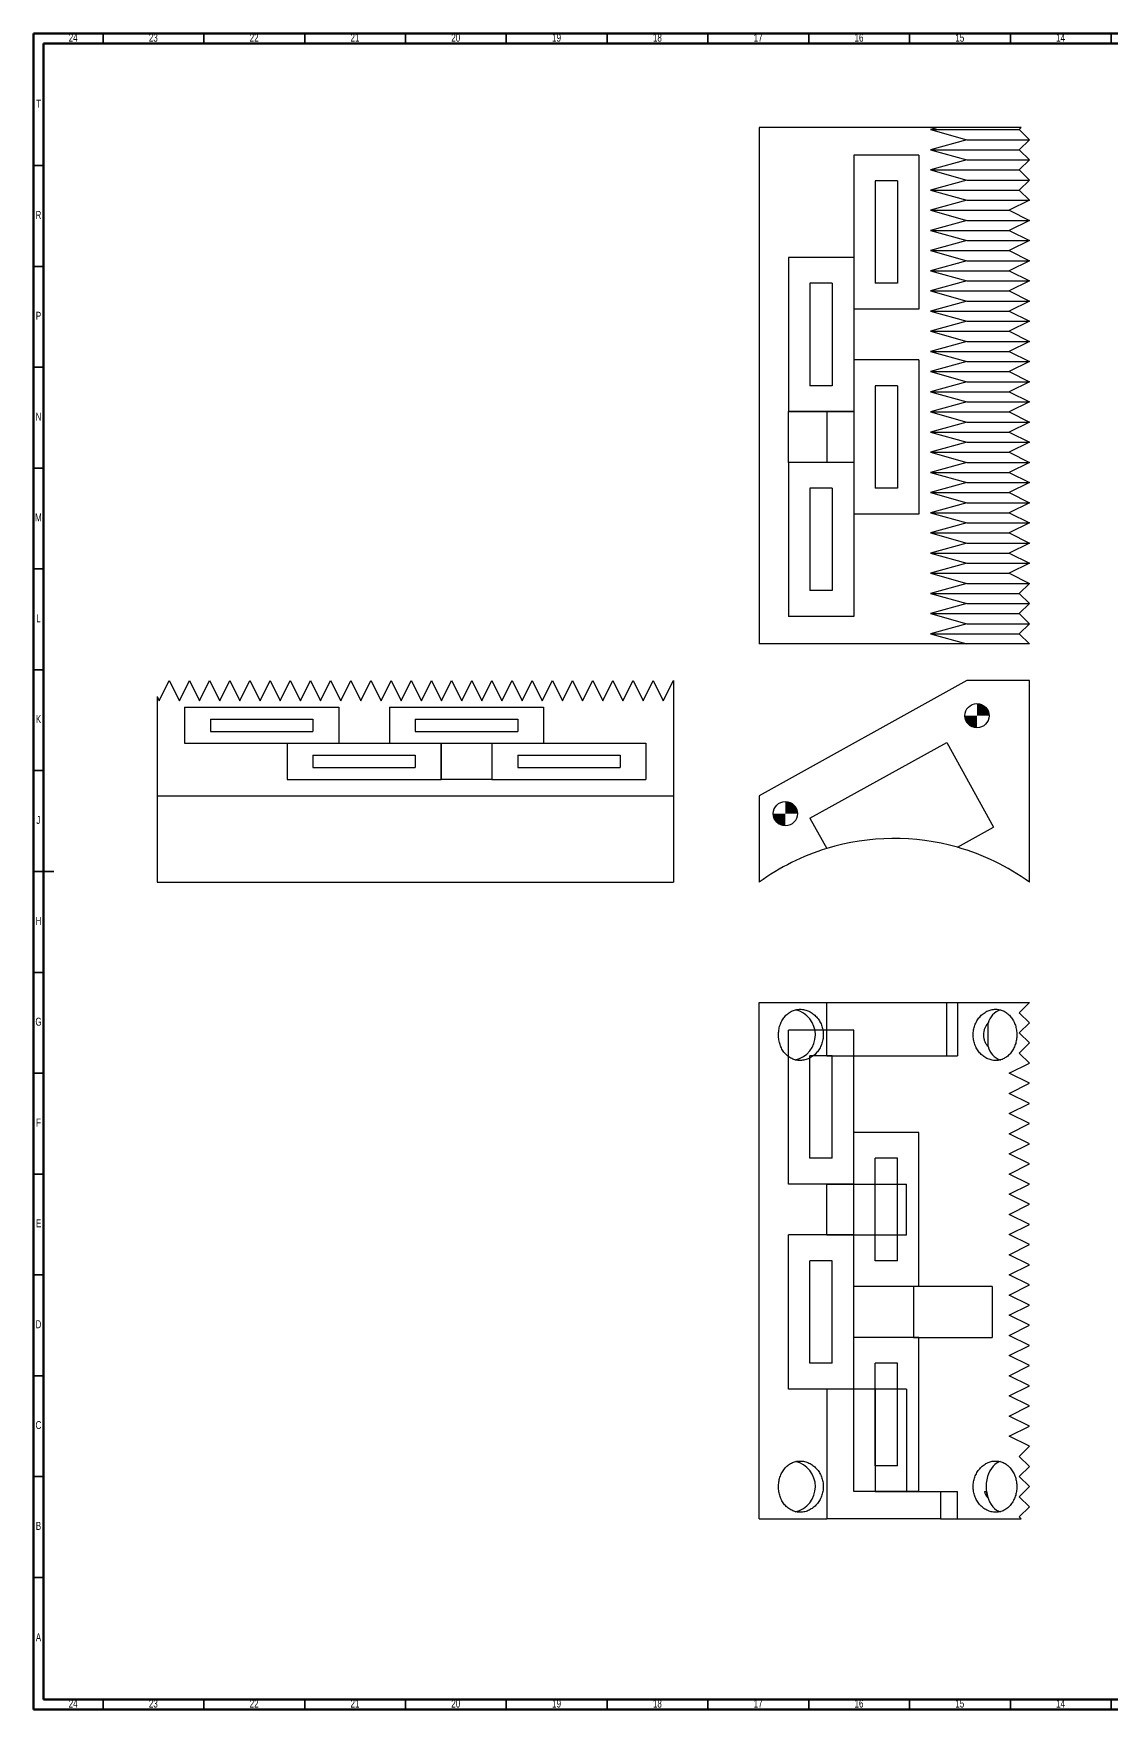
# Model space of a CAD drawing. Header units: millimetres. Extents: x 15 to 1184, y 5 to 836.
# Drawn here: x 15 to 550, y 5 to 836 of the extents above; entities that cross this region are included whole.
import ezdxf

# ---------------------------------------------------------------- set-up
doc = ezdxf.new("R2010")
doc.units = ezdxf.units.MM
doc.styles.add('SLDTEXTSTYLE0', font='TXT', dxfattribs={"width": 0.75})

# ---------------------------------------------------------------- blocks, each defined once
blk = doc.blocks.new('SW_DOWELSYMBOL_0')
at = {"linetype": 'Continuous', "lineweight": 0}
h = blk.add_hatch(color=0, dxfattribs=at)
edge = h.paths.add_edge_path(flags=0)
edge.add_arc((0, 0), 6, 180, 270)
edge.add_line((0, -6), (0, 0))
edge.add_line((0, 0), (-6, 0))
h = blk.add_hatch(color=0, dxfattribs=at)
edge = h.paths.add_edge_path(flags=0)
edge.add_arc((0, 0), 6, 0, 90)
edge.add_line((0, 6), (0, 0))
edge.add_line((0, 0), (6, 0))
at = {"color": 0, "linetype": 'Continuous', "lineweight": 0}
blk.add_circle((0, 0), 6, dxfattribs=at)
blk = doc.blocks.new('SW_DOWELSYMBOL_1')
at = {"linetype": 'Continuous', "lineweight": 0}
h = blk.add_hatch(color=0, dxfattribs=at)
edge = h.paths.add_edge_path(flags=0)
edge.add_arc((0, 0), 6, 180, 270)
edge.add_line((0, -6), (0, 0))
edge.add_line((0, 0), (-6, 0))
h = blk.add_hatch(color=0, dxfattribs=at)
edge = h.paths.add_edge_path(flags=0)
edge.add_arc((0, 0), 6, 0, 90)
edge.add_line((0, 6), (0, 0))
edge.add_line((0, 0), (6, 0))
at = {"color": 0, "linetype": 'Continuous', "lineweight": 0}
blk.add_circle((0, 0), 6, dxfattribs=at)

msp = doc.modelspace()

# ---------------------------------------------------------------- linework, layer by layer
at = {"color": 7, "linetype": 'Continuous', "lineweight": 70}
for p, q in [((15, 5), (15, 836)), ((15, 836), (1184, 836)), ((20, 10), (20, 831)), ((20, 831), (1179, 831)), ((1179, 10), (20, 10)), ((1184, 5), (15, 5))]:
    msp.add_line(p, q, dxfattribs=at)
at = {"color": 7, "linetype": 'Continuous', "lineweight": 35}
for p, q in [((49.5, 831), (49.5, 836)), ((99.5, 831), (99.5, 836)), ((149.5, 831), (149.5, 836)), ((199.5, 831), (199.5, 836)), ((249.5, 831), (249.5, 836)), ((299.5, 831), (299.5, 836)), ((349.5, 831), (349.5, 836)), ((399.5, 831), (399.5, 836)), ((449.5, 831), (449.5, 836)), ((499.5, 831), (499.5, 836)), ((549.5, 831), (549.5, 836)), ((20, 770.5), (15, 770.5)), ((20, 720.5), (15, 720.5)), ((20, 670.5), (15, 670.5)), ((20, 620.5), (15, 620.5)), ((20, 570.5), (15, 570.5)), ((20, 520.5), (15, 520.5)), ((20, 470.5), (15, 470.5)), ((15, 420.5), (25, 420.5)), ((20, 420.5), (15, 420.5)), ((20, 370.5), (15, 370.5)), ((20, 320.5), (15, 320.5)), ((20, 270.5), (15, 270.5)), ((20, 220.5), (15, 220.5)), ((20, 170.5), (15, 170.5)), ((20, 120.5), (15, 120.5)), ((20, 70.5), (15, 70.5)), ((49.5, 10), (49.5, 5)), ((99.5, 10), (99.5, 5)), ((149.5, 10), (149.5, 5)), ((199.5, 10), (199.5, 5)), ((249.5, 10), (249.5, 5)), ((299.5, 10), (299.5, 5)), ((349.5, 10), (349.5, 5)), ((399.5, 10), (399.5, 5)), ((449.5, 10), (449.5, 5)), ((499.5, 10), (499.5, 5)), ((549.5, 10), (549.5, 5))]:
    msp.add_line(p, q, dxfattribs=at)
at = {"color": 7, "linetype": 'Continuous', "lineweight": 25}
for p, q in [((374.91, 789.35), (374.91, 533.35)), ((463.55, 789.35), (374.91, 789.35)), ((463.55, 789.35), (459.94, 788.35)), ((459.94, 788.35), (477.98, 783.35)), ((459.94, 788.35), (503.91, 788.35)), ((477.98, 783.35), (459.94, 778.35)), ((504.91, 789.35), (463.55, 789.35)), ((477.98, 783.35), (508.91, 783.35)), ((504.91, 789.35), (503.91, 788.35)), ((503.91, 788.35), (508.91, 783.35)), ((508.91, 783.35), (503.91, 778.35)), ((459.94, 778.35), (477.98, 773.35)), ((459.94, 778.35), (503.91, 778.35)), ((477.98, 773.35), (459.94, 768.35)), ((477.98, 773.35), (508.91, 773.35)), ((503.91, 778.35), (508.91, 773.35)), ((508.91, 773.35), (503.91, 768.35)), ((459.94, 768.35), (477.98, 763.35)), ((459.94, 768.35), (503.91, 768.35)), ((503.91, 768.35), (508.91, 763.35)), ((477.98, 763.35), (459.94, 758.35)), ((459.94, 758.35), (477.98, 753.35)), ((459.94, 758.35), (503.91, 758.35)), ((477.98, 763.35), (508.91, 763.35)), ((508.91, 763.35), (503.91, 758.35)), ((503.91, 758.35), (508.91, 753.35)), ((477.98, 753.35), (459.94, 748.35)), ((459.94, 748.35), (477.98, 743.35)), ((459.94, 748.35), (498.91, 748.35)), ((477.98, 753.35), (508.91, 753.35)), ((508.91, 753.35), (498.91, 748.35)), ((498.91, 748.35), (508.91, 743.35)), ((477.98, 743.35), (459.94, 738.35)), ((477.98, 743.35), (508.91, 743.35)), ((508.91, 743.35), (498.91, 738.35)), ((459.94, 738.35), (477.98, 733.35)), ((459.94, 738.35), (498.91, 738.35)), ((477.98, 733.35), (459.94, 728.35)), ((477.98, 733.35), (508.91, 733.35)), ((498.91, 738.35), (508.91, 733.35)), ((508.91, 733.35), (498.91, 728.35)), ((459.94, 728.35), (477.98, 723.35)), ((459.94, 728.35), (498.91, 728.35)), ((477.98, 723.35), (459.94, 718.35)), ((477.98, 723.35), (508.91, 723.35)), ((498.91, 728.35), (508.91, 723.35)), ((508.91, 723.35), (498.91, 718.35)), ((459.94, 718.35), (477.98, 713.35)), ((459.94, 718.35), (498.91, 718.35)), ((498.91, 718.35), (508.91, 713.35)), ((477.98, 713.35), (459.94, 708.35)), ((459.94, 708.35), (477.98, 703.35)), ((459.94, 708.35), (498.91, 708.35)), ((477.98, 713.35), (508.91, 713.35)), ((508.91, 713.35), (498.91, 708.35)), ((498.91, 708.35), (508.91, 703.35)), ((477.98, 703.35), (459.94, 698.35)), ((459.94, 698.35), (477.98, 693.35)), ((459.94, 698.35), (498.91, 698.35)), ((477.98, 703.35), (508.91, 703.35)), ((508.91, 703.35), (498.91, 698.35)), ((498.91, 698.35), (508.91, 693.35)), ((477.98, 693.35), (459.94, 688.35)), ((477.98, 693.35), (508.91, 693.35)), ((508.91, 693.35), (498.91, 688.35)), ((459.94, 688.35), (477.98, 683.35)), ((459.94, 688.35), (498.91, 688.35)), ((477.98, 683.35), (459.94, 678.35)), ((477.98, 683.35), (508.91, 683.35)), ((498.91, 688.35), (508.91, 683.35)), ((508.91, 683.35), (498.91, 678.35)), ((459.94, 678.35), (477.98, 673.35)), ((459.94, 678.35), (498.91, 678.35)), ((477.98, 673.35), (459.94, 668.35)), ((477.98, 673.35), (508.91, 673.35)), ((498.91, 678.35), (508.91, 673.35)), ((508.91, 673.35), (498.91, 668.35)), ((459.94, 668.35), (477.98, 663.35)), ((459.94, 668.35), (498.91, 668.35)), ((498.91, 668.35), (508.91, 663.35)), ((477.98, 663.35), (459.94, 658.35)), ((459.94, 658.35), (477.98, 653.35)), ((459.94, 658.35), (498.91, 658.35)), ((477.98, 663.35), (508.91, 663.35)), ((508.91, 663.35), (498.91, 658.35)), ((498.91, 658.35), (508.91, 653.35)), ((389.45, 623.35), (389.45, 648.55)), ((389.45, 648.55), (421.81, 648.55)), ((408.43, 648.55), (408.43, 623.35)), ((421.81, 648.55), (421.81, 623.35)), ((477.98, 653.35), (459.94, 648.35)), ((459.94, 648.35), (477.98, 643.35)), ((459.94, 648.35), (498.91, 648.35)), ((477.98, 653.35), (508.91, 653.35)), ((508.91, 653.35), (498.91, 648.35)), ((498.91, 648.35), (508.91, 643.35)), ((477.98, 643.35), (459.94, 638.35)), ((477.98, 643.35), (508.91, 643.35)), ((508.91, 643.35), (498.91, 638.35)), ((459.94, 638.35), (477.98, 633.35)), ((459.94, 638.35), (498.91, 638.35)), ((477.98, 633.35), (459.94, 628.35)), ((477.98, 633.35), (508.91, 633.35)), ((498.91, 638.35), (508.91, 633.35)), ((508.91, 633.35), (498.91, 628.35)), ((421.81, 623.35), (389.45, 623.35)), ((459.94, 628.35), (477.98, 623.35)), ((459.94, 628.35), (498.91, 628.35)), ((477.98, 623.35), (459.94, 618.35)), ((477.98, 623.35), (508.91, 623.35)), ((498.91, 628.35), (508.91, 623.35)), ((508.91, 623.35), (498.91, 618.35)), ((459.94, 618.35), (477.98, 613.35)), ((459.94, 618.35), (498.91, 618.35)), ((498.91, 618.35), (508.91, 613.35)), ((477.98, 613.35), (459.94, 608.35)), ((459.94, 608.35), (477.98, 603.35)), ((459.94, 608.35), (498.91, 608.35)), ((477.98, 613.35), (508.91, 613.35)), ((508.91, 613.35), (498.91, 608.35)), ((498.91, 608.35), (508.91, 603.35)), ((477.98, 603.35), (459.94, 598.35)), ((459.94, 598.35), (477.98, 593.35)), ((459.94, 598.35), (498.91, 598.35)), ((477.98, 603.35), (508.91, 603.35)), ((508.91, 603.35), (498.91, 598.35)), ((498.91, 598.35), (508.91, 593.35)), ((477.98, 593.35), (459.94, 588.35)), ((477.98, 593.35), (508.91, 593.35)), ((508.91, 593.35), (498.91, 588.35)), ((459.94, 588.35), (477.98, 583.35)), ((459.94, 588.35), (498.91, 588.35)), ((477.98, 583.35), (459.94, 578.35)), ((477.98, 583.35), (508.91, 583.35)), ((498.91, 588.35), (508.91, 583.35)), ((508.91, 583.35), (498.91, 578.35)), ((459.94, 578.35), (477.98, 573.35)), ((459.94, 578.35), (498.91, 578.35)), ((498.91, 578.35), (508.91, 573.35)), ((477.98, 573.35), (459.94, 568.35)), ((459.94, 568.35), (477.98, 563.35)), ((459.94, 568.35), (498.91, 568.35)), ((477.98, 573.35), (508.91, 573.35)), ((508.91, 573.35), (498.91, 568.35)), ((498.91, 568.35), (508.91, 563.35)), ((477.98, 563.35), (459.94, 558.35)), ((459.94, 558.35), (477.98, 553.35)), ((459.94, 558.35), (503.91, 558.35)), ((477.98, 563.35), (508.91, 563.35)), ((508.91, 563.35), (503.91, 558.35)), ((503.91, 558.35), (508.91, 553.35)), ((477.98, 553.35), (459.94, 548.35)), ((477.98, 553.35), (508.91, 553.35)), ((508.91, 553.35), (503.91, 548.35)), ((459.94, 548.35), (477.98, 543.35)), ((459.94, 548.35), (503.91, 548.35)), ((477.98, 543.35), (459.94, 538.35)), ((477.98, 543.35), (508.91, 543.35)), ((503.91, 548.35), (508.91, 543.35)), ((508.91, 543.35), (503.91, 538.35)), ((477.98, 533.35), (374.91, 533.35)), ((459.94, 538.35), (477.98, 533.35)), ((459.94, 538.35), (503.91, 538.35)), ((508.91, 533.35), (477.98, 533.35)), ((503.91, 538.35), (508.91, 533.35)), ((76.36, 507.19), (76.36, 458.06)), ((76.36, 507.19), (77.36, 505.19)), ((77.36, 505.19), (82.36, 515.19)), ((82.36, 515.19), (87.36, 505.19)), ((87.36, 505.19), (92.36, 515.19)), ((92.36, 515.19), (97.36, 505.19)), ((97.36, 505.19), (102.36, 515.19)), ((102.36, 515.19), (107.36, 505.19)), ((107.36, 505.19), (112.36, 515.19)), ((112.36, 515.19), (117.36, 505.19)), ((117.36, 505.19), (122.36, 515.19)), ((122.36, 515.19), (127.36, 505.19)), ((127.36, 505.19), (132.36, 515.19)), ((132.36, 515.19), (137.36, 505.19)), ((137.36, 505.19), (142.36, 515.19)), ((142.36, 515.19), (147.36, 505.19)), ((147.36, 505.19), (152.36, 515.19)), ((152.36, 515.19), (157.36, 505.19)), ((157.36, 505.19), (162.36, 515.19)), ((162.36, 515.19), (167.36, 505.19)), ((167.36, 505.19), (172.36, 515.19)), ((172.36, 515.19), (177.36, 505.19)), ((177.36, 505.19), (182.36, 515.19)), ((182.36, 515.19), (187.36, 505.19)), ((187.36, 505.19), (192.36, 515.19)), ((192.36, 515.19), (197.36, 505.19)), ((197.36, 505.19), (202.36, 515.19)), ((202.36, 515.19), (207.36, 505.19)), ((207.36, 505.19), (212.36, 515.19)), ((212.36, 515.19), (217.36, 505.19)), ((217.36, 505.19), (222.36, 515.19)), ((222.36, 515.19), (227.36, 505.19)), ((227.36, 505.19), (232.36, 515.19)), ((232.36, 515.19), (237.36, 505.19)), ((237.36, 505.19), (242.36, 515.19)), ((242.36, 515.19), (247.36, 505.19)), ((247.36, 505.19), (252.36, 515.19)), ((252.36, 515.19), (257.36, 505.19)), ((257.36, 505.19), (262.36, 515.19)), ((262.36, 515.19), (267.36, 505.19)), ((267.36, 505.19), (272.36, 515.19)), ((272.36, 515.19), (277.36, 505.19)), ((277.36, 505.19), (282.36, 515.19)), ((282.36, 515.19), (287.36, 505.19)), ((287.36, 505.19), (292.36, 515.19)), ((292.36, 515.19), (297.36, 505.19)), ((297.36, 505.19), (302.36, 515.19)), ((302.36, 515.19), (307.36, 505.19)), ((307.36, 505.19), (312.36, 515.19)), ((312.36, 515.19), (317.36, 505.19)), ((317.36, 505.19), (322.36, 515.19)), ((322.36, 515.19), (327.36, 505.19)), ((327.36, 505.19), (332.36, 515.19)), ((332.36, 515.19), (332.36, 458.06)), ((477.98, 515.19), (374.91, 458.06)), ((508.91, 515.19), (477.98, 515.19)), ((508.91, 415.19), (508.91, 515.19)), ((217.16, 484.06), (242.36, 484.06)), ((217.16, 466.12), (217.16, 484.06)), ((242.36, 484.06), (242.36, 466.12)), ((400.11, 446.88), (467.93, 484.47)), ((467.93, 484.47), (491.2, 442.48)), ((242.36, 466.12), (217.16, 466.12)), ((76.36, 458.06), (332.36, 458.06)), ((76.36, 458.06), (76.36, 415.19)), ((332.36, 458.06), (332.36, 415.19)), ((374.91, 458.06), (374.91, 415.19)), ((400.11, 446.88), (408.43, 431.88)), ((473.22, 432.52), (491.2, 442.48)), ((76.36, 415.19), (332.36, 415.19)), ((374.91, 99.49), (374.91, 355.49)), ((374.91, 355.49), (408.43, 355.49)), ((408.43, 329.09), (408.43, 355.49)), ((408.43, 355.49), (467.93, 355.49)), ((467.93, 329.09), (467.93, 355.49)), ((467.93, 355.49), (473.22, 355.49)), ((473.22, 355.49), (473.22, 329.09)), ((473.22, 355.49), (508.91, 355.49)), ((503.91, 350.49), (508.91, 355.49)), ((508.91, 345.49), (503.91, 350.49)), ((488.45, 333.67), (488.45, 345.31)), ((503.91, 340.49), (508.91, 345.49)), ((508.91, 335.49), (503.91, 340.49)), ((503.91, 330.49), (508.91, 335.49)), ((408.43, 329.09), (473.22, 329.09)), ((498.91, 320.49), (508.91, 325.49)), ((508.91, 325.49), (503.91, 330.49)), ((508.91, 315.49), (498.91, 320.49)), ((498.91, 310.49), (508.91, 315.49)), ((508.91, 305.49), (498.91, 310.49)), ((498.91, 300.49), (508.91, 305.49)), ((508.91, 295.49), (498.91, 300.49)), ((498.91, 290.49), (508.91, 295.49)), ((508.91, 285.49), (498.91, 290.49)), ((498.91, 280.49), (508.91, 285.49)), ((508.91, 275.49), (498.91, 280.49)), ((498.91, 270.49), (508.91, 275.49)), ((508.91, 265.49), (498.91, 270.49)), ((408.43, 265.49), (448.04, 265.49)), ((408.43, 240.29), (408.43, 265.49)), ((421.81, 240.29), (421.81, 265.49)), ((448.04, 240.29), (448.04, 265.49)), ((498.91, 260.49), (508.91, 265.49)), ((508.91, 255.49), (498.91, 260.49)), ((498.91, 250.49), (508.91, 255.49)), ((508.91, 245.49), (498.91, 250.49)), ((498.91, 240.49), (508.91, 245.49)), ((408.43, 240.29), (448.04, 240.29)), ((508.91, 235.49), (498.91, 240.49)), ((498.91, 230.49), (508.91, 235.49)), ((508.91, 225.49), (498.91, 230.49)), ((498.91, 220.49), (508.91, 225.49)), ((508.91, 215.49), (498.91, 220.49)), ((451.5, 214.69), (451.5, 189.49)), ((490.46, 214.69), (451.5, 214.69)), ((490.46, 214.69), (490.46, 189.49)), ((498.91, 210.49), (508.91, 215.49)), ((508.91, 205.49), (498.91, 210.49)), ((498.91, 200.49), (508.91, 205.49)), ((508.91, 195.49), (498.91, 200.49)), ((498.91, 190.49), (508.91, 195.49)), ((451.5, 189.49), (490.46, 189.49)), ((508.91, 185.49), (498.91, 190.49)), ((498.91, 180.49), (508.91, 185.49)), ((508.91, 175.49), (498.91, 180.49)), ((498.91, 170.49), (508.91, 175.49)), ((508.91, 165.49), (498.91, 170.49)), ((448.04, 163.89), (408.43, 163.89)), ((408.43, 163.89), (408.43, 99.49)), ((432.47, 163.89), (432.47, 113.09)), ((448.04, 163.89), (448.04, 113.09)), ((498.91, 160.49), (508.91, 165.49)), ((508.91, 155.49), (498.91, 160.49)), ((498.91, 150.49), (508.91, 155.49)), ((508.91, 145.49), (498.91, 150.49)), ((498.91, 140.49), (508.91, 145.49)), ((508.91, 135.49), (498.91, 140.49)), ((503.91, 130.49), (508.91, 135.49)), ((508.91, 125.49), (503.91, 130.49)), ((503.91, 120.49), (508.91, 125.49)), ((508.91, 115.49), (503.91, 120.49)), ((432.47, 113.09), (448.04, 113.09)), ((448.04, 113.09), (473.22, 113.09)), ((464.84, 113.09), (464.84, 99.49)), ((473.22, 99.49), (473.22, 113.09)), ((503.91, 110.49), (508.91, 115.49)), ((508.91, 105.49), (503.91, 110.49)), ((503.91, 100.49), (508.91, 105.49)), ((504.91, 99.49), (503.91, 100.49)), ((374.91, 99.49), (408.43, 99.49)), ((464.84, 99.49), (408.43, 99.49)), ((464.84, 99.49), (473.22, 99.49)), ((473.22, 99.49), (504.91, 99.49))]:
    msp.add_line(p, q, dxfattribs=at)
at = {"color": 7, "linetype": 'Continuous'}
for p, q in [((454.17, 775.75), (421.81, 775.75)), ((421.81, 775.75), (421.81, 699.35)), ((454.17, 775.75), (454.17, 699.35)), ((443.54, 762.95), (432.44, 762.95)), ((432.44, 762.95), (432.44, 712.15)), ((443.54, 762.95), (443.54, 712.15)), ((421.81, 724.95), (389.45, 724.95)), ((389.45, 724.95), (389.45, 648.55)), ((421.81, 724.95), (421.81, 648.55)), ((411.18, 712.15), (400.07, 712.15)), ((400.07, 712.15), (400.07, 661.35)), ((411.18, 712.15), (411.18, 661.35)), ((443.54, 712.15), (432.44, 712.15)), ((454.17, 699.35), (421.81, 699.35)), ((454.17, 674.15), (421.81, 674.15)), ((421.81, 674.15), (421.81, 597.75)), ((454.17, 674.15), (454.17, 597.75)), ((411.18, 661.35), (400.07, 661.35)), ((443.54, 661.35), (432.44, 661.35)), ((432.44, 661.35), (432.44, 610.55)), ((443.54, 661.35), (443.54, 610.55)), ((421.81, 648.55), (389.45, 648.55)), ((421.81, 623.35), (389.45, 623.35)), ((389.45, 623.35), (389.45, 546.95)), ((421.81, 623.35), (421.81, 546.95)), ((411.18, 610.55), (400.07, 610.55)), ((400.07, 610.55), (400.07, 559.75)), ((411.18, 610.55), (411.18, 559.75)), ((443.54, 610.55), (432.44, 610.55)), ((454.17, 597.75), (421.81, 597.75)), ((411.18, 559.75), (400.07, 559.75)), ((421.81, 546.95), (389.45, 546.95)), ((89.96, 501.99), (89.96, 484.06)), ((89.96, 501.99), (166.36, 501.99)), ((166.36, 501.99), (166.36, 484.06)), ((191.56, 501.99), (191.56, 484.06)), ((191.56, 501.99), (267.96, 501.99)), ((267.96, 501.99), (267.96, 484.06)), ((102.76, 496.1), (102.76, 489.95)), ((102.76, 496.1), (153.56, 496.1)), ((153.56, 496.1), (153.56, 489.95)), ((204.36, 496.1), (204.36, 489.95)), ((204.36, 496.1), (255.16, 496.1)), ((255.16, 496.1), (255.16, 489.95)), ((89.96, 484.06), (166.36, 484.06)), ((102.76, 489.95), (153.56, 489.95)), ((140.76, 484.06), (140.76, 466.12)), ((140.76, 484.06), (217.16, 484.06)), ((191.56, 484.06), (267.96, 484.06)), ((204.36, 489.95), (255.16, 489.95)), ((217.16, 484.06), (217.16, 466.12)), ((242.36, 484.06), (242.36, 466.12)), ((242.36, 484.06), (318.76, 484.06)), ((318.76, 484.06), (318.76, 466.12)), ((153.56, 478.17), (153.56, 472.01)), ((153.56, 478.17), (204.36, 478.17)), ((204.36, 478.17), (204.36, 472.01)), ((255.16, 478.17), (255.16, 472.01)), ((255.16, 478.17), (305.96, 478.17)), ((305.96, 478.17), (305.96, 472.01)), ((140.76, 466.12), (217.16, 466.12)), ((153.56, 472.01), (204.36, 472.01)), ((242.36, 466.12), (318.76, 466.12)), ((255.16, 472.01), (305.96, 472.01)), ((421.81, 341.89), (389.45, 341.89)), ((389.45, 265.49), (389.45, 341.89)), ((421.81, 265.49), (421.81, 341.89)), ((411.18, 329.09), (400.07, 329.09)), ((400.07, 278.29), (400.07, 329.09)), ((411.18, 278.29), (411.18, 329.09)), ((454.17, 291.09), (421.81, 291.09)), ((421.81, 214.69), (421.81, 291.09)), ((454.17, 214.69), (454.17, 291.09)), ((411.18, 278.29), (400.07, 278.29)), ((443.54, 278.29), (432.44, 278.29)), ((432.44, 227.49), (432.44, 278.29)), ((443.54, 227.49), (443.54, 278.29)), ((421.81, 265.49), (389.45, 265.49)), ((421.81, 240.29), (389.45, 240.29)), ((389.45, 163.89), (389.45, 240.29)), ((421.81, 163.89), (421.81, 240.29)), ((411.18, 227.49), (400.07, 227.49)), ((400.07, 176.69), (400.07, 227.49)), ((411.18, 176.69), (411.18, 227.49)), ((443.54, 227.49), (432.44, 227.49)), ((454.17, 214.69), (421.81, 214.69)), ((454.17, 189.49), (421.81, 189.49)), ((421.81, 113.09), (421.81, 189.49)), ((454.17, 113.09), (454.17, 189.49)), ((411.18, 176.69), (400.07, 176.69)), ((443.54, 176.69), (432.44, 176.69)), ((432.44, 125.89), (432.44, 176.69)), ((443.54, 125.89), (443.54, 176.69)), ((421.81, 163.89), (389.45, 163.89)), ((443.54, 125.89), (432.44, 125.89)), ((454.17, 113.09), (421.81, 113.09))]:
    msp.add_line(p, q, dxfattribs=at)
at = {"color": 7, "linetype": 'Continuous', "lineweight": 25, "flags": 128}
msp.add_lwpolyline([(494.51, 127.95), (493.94, 127.76), (492.87, 127.24), (491.86, 126.51), (490.91, 125.6), (490.06, 124.52), (489.31, 123.29), (488.68, 121.92), (488.17, 120.45), (487.8, 118.89), (487.57, 117.27), (487.48, 115.63), (487.54, 113.98), (487.75, 112.36), (488.1, 110.79), (488.58, 109.3), (489.2, 107.91), (489.93, 106.66), (490.77, 105.55), (491.69, 104.61), (492.7, 103.85), (493.76, 103.29), (494.57, 103.01)], dxfattribs=at)
at = {"color": 7, "linetype": 'Continuous', "lineweight": 25}
for centre in [(482.91, 497.75), (387.91, 449.19)]:
    msp.add_circle(centre, 6, dxfattribs=at)
for centre, radius, start, end in [((441.91, 322.59), 114.3, 74.10161, 107.03202), ((441.91, 322.59), 114.3, 54.11384, 74.10161), ((441.91, 322.59), 114.3, 107.03202, 125.88616), ((390.02, 339.49), 12.77, 282.76447, 76.92898), ((498.15, 342.55), 10.09, 111.15112, 164.10084), ((497.78, 336.11), 9.65, 194.63871, 250.56494), ((390.02, 115.49), 12.77, 282.76447, 76.92898)]:
    msp.add_arc(centre, radius, start, end, dxfattribs=at)
for points, knots in [([(395.24, 352.19), (394.86, 352.19), (394.49, 352.17), (393.75, 352.08), (393.38, 352.02), (392.3, 351.76), (391.6, 351.51), (390.27, 350.84), (389.64, 350.43), (388.47, 349.47), (387.93, 348.93), (386.96, 347.72), (386.53, 347.07), (385.79, 345.69), (385.48, 344.95), (384.98, 343.42), (384.79, 342.64), (384.54, 341.04), (384.48, 340.22), (384.49, 338.59), (384.56, 337.79), (384.76, 336.58), (384.84, 336.18), (385.04, 335.4), (385.15, 335.02), (385.53, 333.89), (385.85, 333.16), (386.61, 331.77), (387.05, 331.13), (387.78, 330.24), (388.04, 329.96), (388.58, 329.43), (388.87, 329.18), (389.76, 328.47), (390.39, 328.07), (391.72, 327.43), (392.43, 327.18), (393.88, 326.86), (394.63, 326.78), (396.11, 326.8), (396.85, 326.9), (398.33, 327.26), (399.04, 327.51), (400.42, 328.18), (401.09, 328.6), (402.33, 329.55), (402.9, 330.08), (403.69, 330.98), (403.94, 331.29), (404.41, 331.94), (404.63, 332.27), (405.24, 333.3), (405.59, 334.03), (406.15, 335.56), (406.36, 336.34), (406.58, 337.53), (406.63, 337.93), (406.7, 338.75), (406.71, 339.16), (406.71, 340.38), (406.63, 341.19), (406.33, 342.78), (406.11, 343.58), (405.53, 345.08), (405.18, 345.8), (404.55, 346.83), (404.33, 347.17), (403.85, 347.81), (403.6, 348.11), (402.8, 348.99), (402.23, 349.52), (401.29, 350.23), (400.96, 350.44), (400.3, 350.84), (399.96, 351.02), (399.27, 351.35), (398.92, 351.49), (398.21, 351.74), (397.84, 351.85), (396.73, 352.1), (395.99, 352.19), (395.24, 352.19)], [0, 0, 0, 0, 0.015625, 0.015625, 0.03125, 0.03125, 0.0625, 0.0625, 0.09375, 0.09375, 0.125, 0.125, 0.15625, 0.15625, 0.1875, 0.1875, 0.21875, 0.21875, 0.25, 0.25, 0.28125, 0.28125, 0.296875, 0.296875, 0.3125, 0.3125, 0.34375, 0.34375, 0.375, 0.375, 0.390625, 0.390625, 0.40625, 0.40625, 0.4375, 0.4375, 0.46875, 0.46875, 0.5, 0.5, 0.53125, 0.53125, 0.5625, 0.5625, 0.59375, 0.59375, 0.625, 0.625, 0.640625, 0.640625, 0.65625, 0.65625, 0.6875, 0.6875, 0.71875, 0.71875, 0.734375, 0.734375, 0.75, 0.75, 0.78125, 0.78125, 0.8125, 0.8125, 0.84375, 0.84375, 0.859375, 0.859375, 0.875, 0.875, 0.90625, 0.90625, 0.921875, 0.921875, 0.9375, 0.9375, 0.953125, 0.953125, 0.96875, 0.96875, 1, 1, 1, 1]), ([(492.19, 352.19), (491.46, 352.19), (490.73, 352.1), (489.3, 351.76), (488.58, 351.51), (487.23, 350.84), (486.59, 350.44), (485.67, 349.73), (485.38, 349.47), (484.81, 348.93), (484.55, 348.65), (484.03, 348.06), (483.79, 347.75), (483.33, 347.11), (483.12, 346.77), (482.51, 345.73), (482.18, 345.01), (481.63, 343.5), (481.42, 342.71), (481.14, 341.12), (481.07, 340.32), (481.07, 338.7), (481.14, 337.88), (481.41, 336.29), (481.62, 335.51), (482.03, 334.38), (482.18, 334), (482.52, 333.27), (482.7, 332.92), (483.3, 331.89), (483.75, 331.25), (484.78, 330.05), (485.34, 329.51), (486.25, 328.8), (486.56, 328.58), (487.2, 328.18), (487.54, 327.99), (488.55, 327.49), (489.25, 327.23), (490.68, 326.88), (491.43, 326.79), (492.88, 326.79), (493.6, 326.87), (494.66, 327.12), (495.01, 327.23), (495.69, 327.48), (496.36, 327.77), (496.99, 328.14), (497.61, 328.54), (497.91, 328.76), (498.77, 329.48), (499.29, 330.01), (500.01, 330.9), (500.23, 331.22), (500.66, 331.87), (500.85, 332.2), (501.4, 333.23), (501.71, 333.95), (502.21, 335.48), (502.39, 336.26), (502.58, 337.45), (502.63, 337.85), (502.69, 338.66), (502.71, 339.07), (502.71, 340.29), (502.65, 341.09), (502.4, 342.68), (502.21, 343.47), (501.72, 344.99), (501.42, 345.71), (500.69, 347.09), (500.27, 347.74), (499.32, 348.93), (498.8, 349.47), (497.95, 350.19), (497.65, 350.41), (497.03, 350.82), (496.72, 351), (495.75, 351.5), (495.07, 351.76), (493.65, 352.1), (492.93, 352.19), (492.19, 352.19)], [0, 0, 0, 0, 0.03125, 0.03125, 0.0625, 0.0625, 0.09375, 0.09375, 0.109375, 0.109375, 0.125, 0.125, 0.140625, 0.140625, 0.15625, 0.15625, 0.1875, 0.1875, 0.21875, 0.21875, 0.25, 0.25, 0.28125, 0.28125, 0.3125, 0.3125, 0.328125, 0.328125, 0.34375, 0.34375, 0.375, 0.375, 0.40625, 0.40625, 0.421875, 0.421875, 0.4375, 0.4375, 0.46875, 0.46875, 0.5, 0.5, 0.53125, 0.53125, 0.546875, 0.546875, 0.5625, 0.578125, 0.578125, 0.59375, 0.59375, 0.625, 0.625, 0.640625, 0.640625, 0.65625, 0.65625, 0.6875, 0.6875, 0.71875, 0.71875, 0.734375, 0.734375, 0.75, 0.75, 0.78125, 0.78125, 0.8125, 0.8125, 0.84375, 0.84375, 0.875, 0.875, 0.90625, 0.90625, 0.921875, 0.921875, 0.9375, 0.9375, 0.96875, 0.96875, 1, 1, 1, 1]), ([(488.45, 333.67), (488.13, 334.07), (487.83, 334.49), (487.31, 335.38), (487.07, 335.86), (486.69, 336.85), (486.53, 337.35), (486.38, 338.14), (486.34, 338.4), (486.29, 338.94), (486.27, 339.21), (486.27, 340.02), (486.32, 340.55), (486.53, 341.61), (486.68, 342.13), (487.26, 343.6), (487.81, 344.51), (488.45, 345.31)], [0, 0, 0, 0, 0.125, 0.125, 0.25, 0.25, 0.375, 0.375, 0.4375, 0.4375, 0.5, 0.5, 0.625, 0.625, 0.75, 0.75, 1, 1, 1, 1]), ([(395.24, 128.19), (394.86, 128.19), (394.49, 128.17), (393.75, 128.08), (393.38, 128.02), (392.3, 127.76), (391.6, 127.51), (390.27, 126.84), (389.64, 126.43), (388.47, 125.47), (387.93, 124.93), (386.96, 123.72), (386.53, 123.07), (385.79, 121.69), (385.48, 120.95), (384.98, 119.42), (384.79, 118.64), (384.54, 117.04), (384.48, 116.22), (384.49, 114.59), (384.56, 113.79), (384.76, 112.58), (384.84, 112.18), (385.04, 111.4), (385.15, 111.02), (385.53, 109.89), (385.85, 109.16), (386.61, 107.77), (387.05, 107.13), (387.78, 106.24), (388.04, 105.96), (388.58, 105.43), (388.87, 105.18), (389.76, 104.47), (390.39, 104.07), (391.72, 103.43), (392.43, 103.18), (393.88, 102.86), (394.63, 102.78), (396.11, 102.8), (396.85, 102.9), (398.33, 103.26), (399.04, 103.51), (400.42, 104.18), (401.09, 104.6), (402.33, 105.55), (402.9, 106.08), (403.69, 106.98), (403.94, 107.29), (404.41, 107.94), (404.63, 108.27), (405.24, 109.3), (405.59, 110.03), (406.15, 111.56), (406.36, 112.34), (406.58, 113.53), (406.63, 113.93), (406.7, 114.75), (406.71, 115.16), (406.71, 116.38), (406.63, 117.19), (406.33, 118.78), (406.11, 119.58), (405.53, 121.08), (405.18, 121.8), (404.55, 122.83), (404.33, 123.17), (403.85, 123.81), (403.6, 124.11), (402.8, 124.99), (402.23, 125.52), (401.29, 126.23), (400.96, 126.44), (400.3, 126.84), (399.96, 127.02), (399.27, 127.35), (398.92, 127.49), (398.21, 127.74), (397.84, 127.85), (396.73, 128.1), (395.99, 128.19), (395.24, 128.19)], [0, 0, 0, 0, 0.015625, 0.015625, 0.03125, 0.03125, 0.0625, 0.0625, 0.09375, 0.09375, 0.125, 0.125, 0.15625, 0.15625, 0.1875, 0.1875, 0.21875, 0.21875, 0.25, 0.25, 0.28125, 0.28125, 0.296875, 0.296875, 0.3125, 0.3125, 0.34375, 0.34375, 0.375, 0.375, 0.390625, 0.390625, 0.40625, 0.40625, 0.4375, 0.4375, 0.46875, 0.46875, 0.5, 0.5, 0.53125, 0.53125, 0.5625, 0.5625, 0.59375, 0.59375, 0.625, 0.625, 0.640625, 0.640625, 0.65625, 0.65625, 0.6875, 0.6875, 0.71875, 0.71875, 0.734375, 0.734375, 0.75, 0.75, 0.78125, 0.78125, 0.8125, 0.8125, 0.84375, 0.84375, 0.859375, 0.859375, 0.875, 0.875, 0.90625, 0.90625, 0.921875, 0.921875, 0.9375, 0.9375, 0.953125, 0.953125, 0.96875, 0.96875, 1, 1, 1, 1]), ([(492.19, 128.19), (491.46, 128.19), (490.73, 128.1), (489.3, 127.76), (488.58, 127.51), (487.23, 126.84), (486.59, 126.44), (485.67, 125.73), (485.38, 125.47), (484.81, 124.93), (484.55, 124.65), (484.03, 124.06), (483.79, 123.75), (483.33, 123.11), (483.12, 122.77), (482.51, 121.73), (482.18, 121.01), (481.63, 119.5), (481.42, 118.71), (481.14, 117.12), (481.07, 116.32), (481.07, 114.7), (481.14, 113.88), (481.41, 112.29), (481.62, 111.51), (482.03, 110.38), (482.18, 110), (482.52, 109.27), (482.7, 108.92), (483.3, 107.89), (483.75, 107.25), (484.78, 106.05), (485.34, 105.51), (486.25, 104.8), (486.56, 104.58), (487.2, 104.18), (487.54, 103.99), (488.55, 103.49), (489.25, 103.23), (490.68, 102.88), (491.43, 102.79), (492.88, 102.79), (493.6, 102.87), (494.66, 103.12), (495.01, 103.23), (495.69, 103.48), (496.36, 103.77), (496.99, 104.14), (497.61, 104.54), (497.91, 104.76), (498.77, 105.48), (499.29, 106.01), (500.01, 106.9), (500.23, 107.22), (500.66, 107.87), (500.85, 108.2), (501.4, 109.23), (501.71, 109.95), (502.21, 111.48), (502.39, 112.26), (502.58, 113.45), (502.63, 113.85), (502.69, 114.66), (502.71, 115.07), (502.71, 116.29), (502.65, 117.09), (502.4, 118.68), (502.21, 119.47), (501.72, 120.99), (501.42, 121.71), (500.69, 123.09), (500.27, 123.74), (499.32, 124.93), (498.8, 125.47), (497.95, 126.19), (497.65, 126.41), (497.03, 126.82), (496.72, 127), (495.75, 127.5), (495.07, 127.76), (493.65, 128.1), (492.93, 128.19), (492.19, 128.19)], [0, 0, 0, 0, 0.03125, 0.03125, 0.0625, 0.0625, 0.09375, 0.09375, 0.109375, 0.109375, 0.125, 0.125, 0.140625, 0.140625, 0.15625, 0.15625, 0.1875, 0.1875, 0.21875, 0.21875, 0.25, 0.25, 0.28125, 0.28125, 0.3125, 0.3125, 0.328125, 0.328125, 0.34375, 0.34375, 0.375, 0.375, 0.40625, 0.40625, 0.421875, 0.421875, 0.4375, 0.4375, 0.46875, 0.46875, 0.5, 0.5, 0.53125, 0.53125, 0.546875, 0.546875, 0.5625, 0.578125, 0.578125, 0.59375, 0.59375, 0.625, 0.625, 0.640625, 0.640625, 0.65625, 0.65625, 0.6875, 0.6875, 0.71875, 0.71875, 0.734375, 0.734375, 0.75, 0.75, 0.78125, 0.78125, 0.8125, 0.8125, 0.84375, 0.84375, 0.875, 0.875, 0.90625, 0.90625, 0.921875, 0.921875, 0.9375, 0.9375, 0.96875, 0.96875, 1, 1, 1, 1])]:
    msp.add_open_spline(points, degree=3, knots=knots, dxfattribs=at)
for points in [[(486.63, 113.09), (486.95, 111.99), (487.46, 111.01), (488.11, 110.12)], [(486.63, 113.09), (486.94, 113.09), (487.26, 113.09), (487.58, 113.09)], [(487.58, 113.09), (487.69, 112.05), (487.87, 111.06), (488.11, 110.12)]]:
    msp.add_open_spline(points, degree=3, dxfattribs=at)

# ---------------------------------------------------------------- block references
at = {"color": 7, "linetype": 'Continuous', "lineweight": 0}
for name, p in [('SW_DOWELSYMBOL_1', (482.91, 497.75)), ('SW_DOWELSYMBOL_0', (387.91, 449.19))]:
    msp.add_blockref(name, p, dxfattribs=at)

# ---------------------------------------------------------------- texts
at = {"color": 7, "linetype": 'Continuous', "lineweight": 0, "attachment_point": 2, "style": 'SLDTEXTSTYLE0'}
for s, insert, char_height in [('24', (34.67, 835.92), 3.969), ('23', (74.42, 835.92), 3.969), ('22', (124.42, 835.92), 3.969), ('21', (174.42, 835.92), 3.969), ('20', (224.42, 835.92), 3.969), ('19', (274.42, 835.92), 3.969), ('18', (324.42, 835.92), 3.969), ('17', (374.42, 835.92), 3.969), ('16', (424.42, 835.92), 3.969), ('15', (474.42, 835.92), 3.969), ('14', (524.42, 835.92), 3.969), ('T', (17.55, 803.17), 3.97), ('R', (17.44, 748.02), 3.97), ('P', (17.48, 698.02), 3.97), ('N', (17.46, 648.02), 3.97), ('M', (17.42, 598.02), 3.97), ('L', (17.45, 548.02), 3.97), ('K', (17.49, 498.02), 3.97), ('J', (17.4, 448.02), 3.97), ('H', (17.49, 398.02), 3.97), ('G', (17.49, 348.02), 3.97), ('F', (17.46, 298.02), 3.97), ('E', (17.51, 248.02), 3.97), ('D', (17.45, 198.02), 3.97), ('C', (17.46, 148.02), 3.97), ('B', (17.47, 98.02), 3.97), ('A', (17.46, 42.77), 3.97), ('24', (34.67, 9.92), 3.969), ('23', (74.42, 9.92), 3.969), ('22', (124.42, 9.92), 3.969), ('21', (174.42, 9.92), 3.969), ('20', (224.42, 9.92), 3.969), ('19', (274.42, 9.92), 3.969), ('18', (324.42, 9.92), 3.969), ('17', (374.42, 9.92), 3.969), ('16', (424.42, 9.92), 3.969), ('15', (474.42, 9.92), 3.969), ('14', (524.42, 9.92), 3.969)]:
    msp.add_mtext(s, dxfattribs=dict(at, insert=insert, char_height=char_height))

doc.saveas('drawing.dxf')
